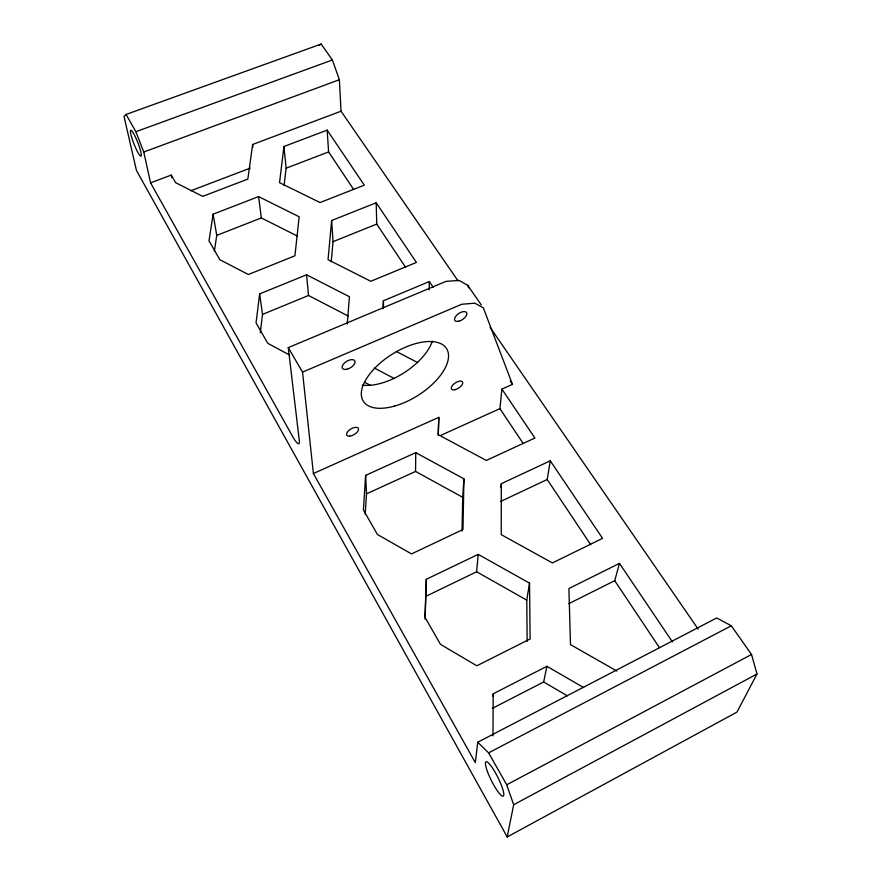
<?xml version="1.0" encoding="UTF-8"?>
<svg xmlns="http://www.w3.org/2000/svg" width="881" height="881" viewBox="0 0 881 881"><rect width="100%" height="100%" fill="white"/><g stroke="black" fill="none" stroke-linecap="round" stroke-linejoin="round"><path stroke-width="1.32" d="M501.322 483.713L501.234 534.657L552.409 562.937L602.571 538.357L550.262 460.807L501.322 483.713L500.893 487.645M492.986 735.855L493.206 693.788L546.925 666.311L583.64 687.576M462.04 531.089L462.701 497.291L415.557 471.434L415.766 452.647L365.637 475.355L363.401 509.967L377.464 534.492L411.515 553.918L462.966 529.536L463.935 478.835L415.766 452.647M429.146 289.816L429.333 281.557L383.389 300.795L382.894 308.779M425.083 619.079L426.327 579.28L478.196 554.358L529.525 583.145L530.131 638.945L476.852 665.794L440.5 644.363L425.005 617.35L426.327 579.28M313.383 473.515L438.815 417.341L438.275 434.685L486.312 460.433L534.888 438.022L501.884 389.094L512.456 384.369L483.328 307.876L474.826 303.174L461.721 304.264L302.546 372.112L313.383 473.515L475.322 762.638L477.755 742.243L716.705 617.966L731.307 625.785L751.526 654.473L756.999 673.987L736.979 712.09L507.214 836.95L136.423 170.352L124.001 116.38L126.071 114.453L321.158 44.05L332.401 59.985L339.372 79.731L341.046 111.215L458.076 280.929M438.187 435.192L438.815 417.341M365.197 514.339L366.507 493.845L365.637 475.355M462.701 497.291L463.935 478.835M347.268 324.098L349.427 296.732L306.588 274.795L259.653 293.88L256.052 322.864L267.802 343.337L289.53 354.977M331.234 261.756L333.04 241.669L331.63 220.514L376.187 202.784L416.416 262.428L370.813 281.281L328.051 259.686L331.63 220.514M425.875 596.327L476.61 571.769L478.196 554.358M523.171 443.506L499.912 408.652L501.884 389.094M284.089 185.484L286.138 168.205L283.924 146.51L327.17 130.124L364.294 185.153L320.045 202.553L279.541 182.664L283.924 146.51M260.302 332.655L262.527 314.396L259.653 293.88M492.864 696.32L493.206 693.788M341.046 111.215L252.627 144.473L247.836 179.085L202.707 196.364L175.638 182.686L171.266 175.077L150.574 182.852L143.768 152.017L135.872 131.709L126.071 114.453M214.358 251.261L216.748 235.381L213.114 214.193L258.585 196.595L299.155 216.781L294.926 255.798L248.343 274.52L219.798 259.675L209.006 240.854L213.114 214.193M527.157 641.335L526.761 600.137L529.525 583.145M590.633 544.59L547.2 479.506L550.262 460.807M507.214 836.95L513.667 804.738L506.729 784.795L488.592 752.859L477.755 742.243M492.38 708.368L543.654 681.982L546.925 666.311M568.873 603.628L614.718 580.678L619.464 563.388L672.434 641.897M319.065 45.372L321.158 44.05M513.667 804.738L756.999 673.987M506.729 784.795L751.526 654.473M488.592 752.859L731.307 625.785M619.464 563.388L568.906 588.519L570.481 644.606L616.854 671.058M500.518 501.52L547.2 479.506M366.507 493.845L415.557 471.434M440.61 435.445L499.912 408.652M150.574 182.852L292.547 436.326A18.765 3.26 66.5 0 0 299.32 440.775L288.274 347.632L446.061 281.347L459.133 280.433L467.69 285.312L481.323 304.98M262.527 314.396L308.515 295.487L348.138 315.982M333.04 241.669L376.749 224.082L376.187 202.784M216.748 235.381L261.327 217.926L297.547 236.141M286.138 168.205L328.591 151.917L327.17 130.124M190.792 190.77L250.336 168.095M143.768 152.017L339.372 79.731M135.872 131.709L332.401 59.985M396.252 351.442L417.693 362.587M374.304 368.016L394.6 378.72M364.547 382.244L370.56 385.449M476.61 571.769L526.761 600.137M543.654 681.982L567.287 695.781M490.078 327.336L698.159 629.078M510.198 381.055L512.456 384.369M429.333 281.557L433.166 287.25M328.591 151.917L353.666 189.503M376.749 224.082L405.59 267.306M614.718 580.678L659.428 647.667M288.274 347.632L302.546 372.112M467.69 285.312L468.681 287.834M171.266 175.077L171.806 177.764M252.627 144.473L252.968 147.182M258.585 196.595L261.327 217.926M306.588 274.795L308.515 295.487M383.389 300.795L383.532 307.612M432.362 341.178A48.708 24.855 -32.3 0 1 362.234 385.14M455.312 389.655A6.585 3.106 -33.1 0 0 462.635 382.09A6.585 3.106 -33.1 0 0 453.087 384.7A6.585 3.106 -33.1 0 0 455.312 389.655M131.566 136.996A13.865 2.037 68.5 0 0 140.905 156.146A13.865 2.037 68.5 0 0 135.178 136.533A13.865 2.037 68.5 0 0 131.566 136.996M349.702 436.139A6.74 3.238 -30.7 0 0 358.578 429.091A6.74 3.238 -30.7 0 0 349.383 430.005A6.74 3.238 -30.7 0 0 349.702 436.139M487.435 771.558A19.184 3.623 63.4 0 0 503.15 796.149A19.184 3.623 63.4 0 0 493.272 769.19A19.184 3.623 63.4 0 0 487.435 771.558M394.622 406.086A49.259 24.327 -32.3 0 0 446.788 348.953A49.259 24.327 -32.3 0 0 373.379 369.679A49.259 24.327 -32.3 0 0 394.622 406.086M458.836 321.213A7.07 3.568 -34.1 0 0 466.71 312.865A7.07 3.568 -34.1 0 0 456.479 315.387A7.07 3.568 -34.1 0 0 458.836 321.213M347.125 369.205A7.235 3.744 -31.3 0 0 354.801 360.825A7.235 3.744 -31.3 0 0 343.865 363.6A7.235 3.744 -31.3 0 0 347.125 369.205"/></g></svg>
